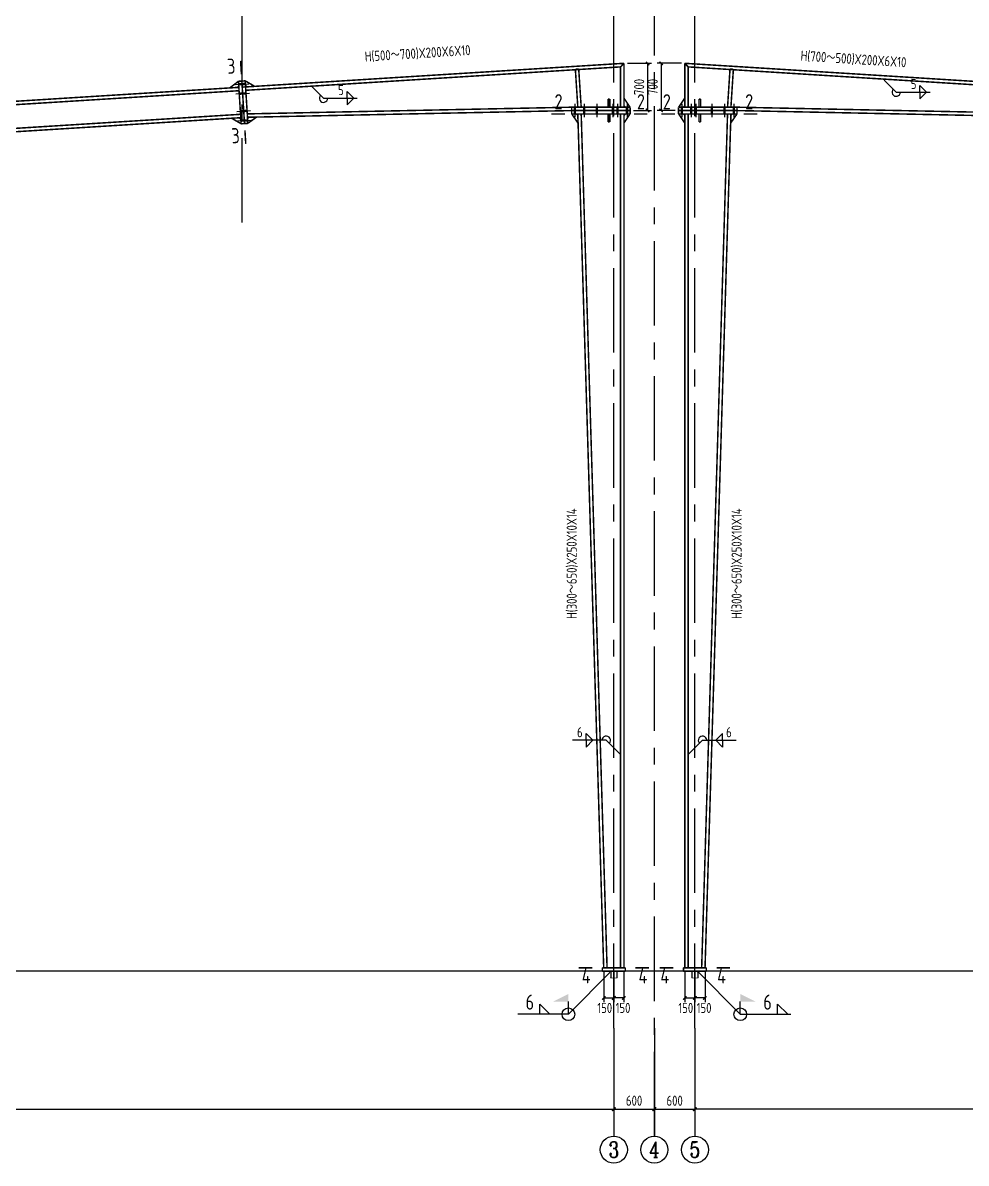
# Model space of a CAD drawing. Header units: millimetres. Extents: x 865490 to 879904, y 39442 to 44891.
# Drawn here: x 876721.2 to 877000.4, y 39660.9 to 39998.5 of the extents above; entities that cross this region are included whole.
import ezdxf
from ezdxf.enums import TextEntityAlignment as Align

# ---------------------------------------------------------------- set-up
doc = ezdxf.new("R2010")
doc.units = ezdxf.units.MM
doc.header["$LTSCALE"] = 1000
doc.header["$MEASUREMENT"] = 0
doc.linetypes.add('CENTER', pattern=[2, 1.25, -0.25, 0.25, -0.25])
doc.linetypes.add('DOTE', pattern=[2.42, 2, -0.2, 0.02, -0.2])
for name, color, linetype in [('10', 7, 'Continuous'), ('114', 2, 'Continuous'), ('116', 1, 'Continuous'), ('14', 2, 'Continuous'), ('AXIS', 3, 'Continuous'), ('AXIS_TEXT', 7, 'Continuous'), ('DIM', 7, 'Continuous'), ('DOTE', 1, 'DOTE'), ('M_Prof', 2, 'Continuous'), ('柱子', 8, 'Continuous'), ('标准截面(白色)', 7, 'Continuous'), ('焊缝标注', 3, 'Continuous')]:
    doc.layers.add(name, color=color, linetype=linetype)
doc.styles.add('_TCH_AXIS', font='COMPLEX', dxfattribs={"bigfont": 'GBCBIG'})
doc.styles.add('COMPLEX', font='COMPLEX')
doc.styles.add('GBHZ', font='gbenor.shx', dxfattribs={"width": 0.9, "bigfont": 'gbcbig.shx'})
doc.dimstyles.new('Y50', dxfattribs={"dimscale": 0, "dimtxt": 3, "dimasz": 0.01, "dimexe": 1.2, "dimexo": 1, "dimgap": 1, "dimtad": 1, "dimdec": 0, "dimlfac": 50, "dimzin": 0, "dimdsep": 46, "dimtxsty": 'GBHZ', "dimblk1": 'DX', "dimblk2": 'DX', "dimsah": 1, "dimcen": 0.09, "dimdle": 1, "dimadec": 0, "dimazin": 0, "dimtfac": 1, "dimtdec": 0, "dimtix": 1, "dimtmove": 2, "dimatfit": 3, "dimldrblk": 'DX', "dimfxl": 0, "dimtolj": 1, "dimtzin": 0, "dimarcsym": 0})

# ---------------------------------------------------------------- blocks, each defined once
blk = doc.blocks.new('_AXISO')
blk.add_circle((0, 0), 0.5)
at = {"layer": 'AXIS_TEXT', "style": 'COMPLEX', "width": 1.041667}
blk.add_attdef('A', text='', height=0.56, dxfattribs=at).set_placement((-0.25, -0.28), (0.25, -0.28), align=Align.FIT)
blk = doc.blocks.new('DX')
at = {"color": 0, "linetype": 'ByBlock', "const_width": 40}
blk.add_lwpolyline([(-54, -51), (46, 49)], dxfattribs=at)
blk = doc.blocks.new('*D618')
at = {"layer": 'Defpoints', "color": 0, "transparency": 16777216}
for p in [(876438.11, 39700.89), (876896.11, 39700.89), (876896.11, 39676.89)]:
    blk.add_point(p, dxfattribs=at)
at = {"layer": 'dim', "color": 0, "lineweight": -2, "transparency": 16777216}
for p, q in [((876438.11, 39699.89), (876438.11, 39675.69)), ((876896.11, 39699.89), (876896.11, 39675.69)), ((876438.12, 39676.89), (876896.1, 39676.89))]:
    blk.add_line(p, q, dxfattribs=at)
at = {"layer": 'dim', "color": 0, "lineweight": -2, "transparency": 16777216, "xscale": 0.01, "yscale": 0.01, "zscale": 0.01, "rotation": 180}
blk.add_blockref('DX', (876438.11, 39676.89), dxfattribs=at)
at = {"layer": 'dim', "color": 0, "lineweight": -2, "transparency": 16777216, "xscale": 0.01, "yscale": 0.01, "zscale": 0.01}
blk.add_blockref('DX', (876896.11, 39676.89), dxfattribs=at)
at = {"layer": 'dim', "color": 0, "transparency": 16777216, "insert": (876667.11, 39679.39), "char_height": 3, "attachment_point": 5, "style": 'GBHZ'}
blk.add_mtext('\\A1;22900', dxfattribs=at)
blk = doc.blocks.new('*D619')
at = {"layer": 'Defpoints', "color": 0, "transparency": 16777216}
for p in [(876896.11, 39700.89), (876908.11, 39700.89), (876908.11, 39676.89)]:
    blk.add_point(p, dxfattribs=at)
at = {"layer": 'dim', "color": 0, "lineweight": -2, "transparency": 16777216}
for p, q in [((876896.11, 39699.89), (876896.11, 39675.69)), ((876908.11, 39699.89), (876908.11, 39675.69)), ((876896.12, 39676.89), (876908.1, 39676.89))]:
    blk.add_line(p, q, dxfattribs=at)
at = {"layer": 'dim', "color": 0, "lineweight": -2, "transparency": 16777216, "xscale": 0.01, "yscale": 0.01, "zscale": 0.01, "rotation": 180}
blk.add_blockref('DX', (876896.11, 39676.89), dxfattribs=at)
at = {"layer": 'dim', "color": 0, "lineweight": -2, "transparency": 16777216, "xscale": 0.01, "yscale": 0.01, "zscale": 0.01}
blk.add_blockref('DX', (876908.11, 39676.89), dxfattribs=at)
at = {"layer": 'dim', "color": 0, "transparency": 16777216, "insert": (876902.11, 39679.39), "char_height": 3, "attachment_point": 5, "style": 'GBHZ'}
blk.add_mtext('\\A1;600', dxfattribs=at)
blk = doc.blocks.new('*D620')
at = {"layer": 'Defpoints', "color": 0, "transparency": 16777216}
for p in [(876908.11, 39700.89), (876920.11, 39700.89), (876920.11, 39676.89)]:
    blk.add_point(p, dxfattribs=at)
at = {"layer": 'dim', "color": 0, "lineweight": -2, "transparency": 16777216}
for p, q in [((876908.11, 39699.89), (876908.11, 39675.69)), ((876920.11, 39699.89), (876920.11, 39675.69)), ((876908.12, 39676.89), (876920.1, 39676.89))]:
    blk.add_line(p, q, dxfattribs=at)
at = {"layer": 'dim', "color": 0, "lineweight": -2, "transparency": 16777216, "xscale": 0.01, "yscale": 0.01, "zscale": 0.01, "rotation": 180}
blk.add_blockref('DX', (876908.11, 39676.89), dxfattribs=at)
at = {"layer": 'dim', "color": 0, "lineweight": -2, "transparency": 16777216, "xscale": 0.01, "yscale": 0.01, "zscale": 0.01}
blk.add_blockref('DX', (876920.11, 39676.89), dxfattribs=at)
at = {"layer": 'dim', "color": 0, "transparency": 16777216, "insert": (876914.11, 39679.39), "char_height": 3, "attachment_point": 5, "style": 'GBHZ'}
blk.add_mtext('\\A1;600', dxfattribs=at)
blk = doc.blocks.new('*D615')
at = {"layer": 'Defpoints', "color": 0, "transparency": 16777216}
for p in [(876899.11, 39986.54), (876900.94, 39972.54), (876906.11, 39972.54)]:
    blk.add_point(p, dxfattribs=at)
at = {"layer": 'dim', "color": 0, "lineweight": -2, "transparency": 16777216}
for p, q in [((876900.11, 39986.54), (876907.31, 39986.54)), ((876906.11, 39986.53), (876906.11, 39972.55)), ((876901.94, 39972.54), (876907.31, 39972.54))]:
    blk.add_line(p, q, dxfattribs=at)
at = {"layer": 'dim', "color": 0, "lineweight": -2, "transparency": 16777216, "xscale": 0.01, "yscale": 0.01, "zscale": 0.01}
for p, rotation in [((876906.11, 39986.54), 90), ((876906.11, 39972.54), 270)]:
    blk.add_blockref('DX', p, dxfattribs=dict(at, rotation=rotation))
at = {"layer": 'dim', "color": 0, "transparency": 16777216, "insert": (876903.61, 39979.54), "char_height": 3, "attachment_point": 5, "rotation": 90, "style": 'GBHZ'}
blk.add_mtext('\\A1;700', dxfattribs=at)
blk = doc.blocks.new('*D616')
at = {"layer": 'Defpoints', "color": 0, "transparency": 16777216}
for p in [(876893.11, 39718.75), (876896.11, 39718.75), (876896.11, 39709.8)]:
    blk.add_point(p, dxfattribs=at)
at = {"layer": 'dim', "color": 0, "lineweight": -2, "transparency": 16777216}
for p, q in [((876893.11, 39717.75), (876893.11, 39708.6)), ((876896.11, 39717.75), (876896.11, 39708.6)), ((876893.12, 39709.8), (876896.1, 39709.8))]:
    blk.add_line(p, q, dxfattribs=at)
at = {"layer": 'dim', "color": 0, "lineweight": -2, "transparency": 16777216, "xscale": 0.01, "yscale": 0.01, "zscale": 0.01, "rotation": 180}
blk.add_blockref('DX', (876893.11, 39709.8), dxfattribs=at)
at = {"layer": 'dim', "color": 0, "lineweight": -2, "transparency": 16777216, "xscale": 0.01, "yscale": 0.01, "zscale": 0.01}
blk.add_blockref('DX', (876896.11, 39709.8), dxfattribs=at)
at = {"layer": 'dim', "color": 0, "transparency": 16777216, "insert": (876893.41, 39706.86), "char_height": 3, "attachment_point": 5, "style": 'GBHZ'}
blk.add_mtext('\\A1;150', dxfattribs=at)
blk = doc.blocks.new('*D617')
at = {"layer": 'Defpoints', "color": 0, "transparency": 16777216}
for p in [(876896.11, 39718.75), (876899.11, 39718.75), (876896.11, 39709.8)]:
    blk.add_point(p, dxfattribs=at)
at = {"layer": 'dim', "color": 0, "lineweight": -2, "transparency": 16777216}
for p, q in [((876896.11, 39717.75), (876896.11, 39708.6)), ((876899.11, 39717.75), (876899.11, 39708.6)), ((876899.1, 39709.8), (876896.12, 39709.8))]:
    blk.add_line(p, q, dxfattribs=at)
at = {"layer": 'dim', "color": 0, "lineweight": -2, "transparency": 16777216, "xscale": 0.01, "yscale": 0.01, "zscale": 0.01, "rotation": 180}
blk.add_blockref('DX', (876896.11, 39709.8), dxfattribs=at)
at = {"layer": 'dim', "color": 0, "lineweight": -2, "transparency": 16777216, "xscale": 0.01, "yscale": 0.01, "zscale": 0.01}
blk.add_blockref('DX', (876899.11, 39709.8), dxfattribs=at)
at = {"layer": 'dim', "color": 0, "transparency": 16777216, "insert": (876898.82, 39706.86), "char_height": 3, "attachment_point": 5, "style": 'GBHZ'}
blk.add_mtext('\\A1;150', dxfattribs=at)
blk = doc.blocks.new('*D657')
at = {"layer": 'Defpoints', "color": 0, "transparency": 16777216}
for p in [(876917.11, 39986.54), (876910.11, 39972.54), (876915.28, 39972.54)]:
    blk.add_point(p, dxfattribs=at)
at = {"layer": 'dim', "color": 0, "lineweight": -2, "transparency": 16777216}
for p, q in [((876916.11, 39986.54), (876908.91, 39986.54)), ((876910.11, 39986.53), (876910.11, 39972.55)), ((876914.28, 39972.54), (876908.91, 39972.54))]:
    blk.add_line(p, q, dxfattribs=at)
at = {"layer": 'dim', "color": 0, "lineweight": -2, "transparency": 16777216, "xscale": 0.01, "yscale": 0.01, "zscale": 0.01}
for p, rotation in [((876910.11, 39986.54), 90), ((876910.11, 39972.54), 270)]:
    blk.add_blockref('DX', p, dxfattribs=dict(at, rotation=rotation))
at = {"layer": 'dim', "color": 0, "transparency": 16777216, "insert": (876907.61, 39979.54), "char_height": 3, "attachment_point": 5, "rotation": 90, "style": 'GBHZ'}
blk.add_mtext('\\A1;700', dxfattribs=at)
blk = doc.blocks.new('*D658')
at = {"layer": 'Defpoints', "color": 0, "transparency": 16777216}
for p in [(876920.11, 39718.75), (876923.11, 39718.75), (876920.11, 39709.8)]:
    blk.add_point(p, dxfattribs=at)
at = {"layer": 'dim', "color": 0, "lineweight": -2, "transparency": 16777216}
for p, q in [((876920.11, 39717.75), (876920.11, 39708.6)), ((876923.11, 39717.75), (876923.11, 39708.6)), ((876923.1, 39709.8), (876920.12, 39709.8))]:
    blk.add_line(p, q, dxfattribs=at)
at = {"layer": 'dim', "color": 0, "lineweight": -2, "transparency": 16777216, "xscale": 0.01, "yscale": 0.01, "zscale": 0.01, "rotation": 180}
blk.add_blockref('DX', (876920.11, 39709.8), dxfattribs=at)
at = {"layer": 'dim', "color": 0, "lineweight": -2, "transparency": 16777216, "xscale": 0.01, "yscale": 0.01, "zscale": 0.01}
blk.add_blockref('DX', (876923.11, 39709.8), dxfattribs=at)
at = {"layer": 'dim', "color": 0, "transparency": 16777216, "insert": (876922.82, 39706.86), "char_height": 3, "attachment_point": 5, "style": 'GBHZ'}
blk.add_mtext('\\A1;150', dxfattribs=at)
blk = doc.blocks.new('*D659')
at = {"layer": 'Defpoints', "color": 0, "transparency": 16777216}
for p in [(876917.11, 39718.75), (876920.11, 39718.75), (876920.11, 39709.8)]:
    blk.add_point(p, dxfattribs=at)
at = {"layer": 'dim', "color": 0, "lineweight": -2, "transparency": 16777216}
for p, q in [((876917.11, 39717.75), (876917.11, 39708.6)), ((876920.11, 39717.75), (876920.11, 39708.6)), ((876917.12, 39709.8), (876920.1, 39709.8))]:
    blk.add_line(p, q, dxfattribs=at)
at = {"layer": 'dim', "color": 0, "lineweight": -2, "transparency": 16777216, "xscale": 0.01, "yscale": 0.01, "zscale": 0.01, "rotation": 180}
blk.add_blockref('DX', (876917.11, 39709.8), dxfattribs=at)
at = {"layer": 'dim', "color": 0, "lineweight": -2, "transparency": 16777216, "xscale": 0.01, "yscale": 0.01, "zscale": 0.01}
blk.add_blockref('DX', (876920.11, 39709.8), dxfattribs=at)
at = {"layer": 'dim', "color": 0, "transparency": 16777216, "insert": (876917.41, 39706.86), "char_height": 3, "attachment_point": 5, "style": 'GBHZ'}
blk.add_mtext('\\A1;150', dxfattribs=at)
blk = doc.blocks.new('*D666')
at = {"layer": 'Defpoints', "color": 0, "transparency": 16777216}
for p in [(876920.11, 39700.89), (877378.11, 39700.89), (876920.11, 39676.89)]:
    blk.add_point(p, dxfattribs=at)
at = {"layer": 'dim', "color": 0, "lineweight": -2, "transparency": 16777216}
for p, q in [((876920.11, 39699.89), (876920.11, 39675.69)), ((877378.11, 39699.89), (877378.11, 39675.69)), ((877378.1, 39676.89), (876920.12, 39676.89))]:
    blk.add_line(p, q, dxfattribs=at)
at = {"layer": 'dim', "color": 0, "lineweight": -2, "transparency": 16777216, "xscale": 0.01, "yscale": 0.01, "zscale": 0.01, "rotation": 180}
blk.add_blockref('DX', (876920.11, 39676.89), dxfattribs=at)
at = {"layer": 'dim', "color": 0, "lineweight": -2, "transparency": 16777216, "xscale": 0.01, "yscale": 0.01, "zscale": 0.01}
blk.add_blockref('DX', (877378.11, 39676.89), dxfattribs=at)
at = {"layer": 'dim', "color": 0, "transparency": 16777216, "insert": (877149.11, 39679.39), "char_height": 3, "attachment_point": 5, "style": 'GBHZ'}
blk.add_mtext('\\A1;22900', dxfattribs=at)

msp = doc.modelspace()

# ---------------------------------------------------------------- linework, layer by layer
at = {"layer": '10', "const_width": 0.45}
for points in [[(876785.626, 39987.265), (876785.875, 39983.273)], [(876877.652, 39971.541), (876881.652, 39971.541)], [(876906.039, 39971.541), (876902.039, 39971.541)], [(876910.185, 39971.541), (876914.185, 39971.541)], [(876938.573, 39971.541), (876934.573, 39971.541)], [(876787.161, 39962.693), (876786.911, 39966.685)], [(876885.712, 39718.749), (876889.712, 39718.749)], [(876906.512, 39718.749), (876902.512, 39718.749)], [(876909.712, 39718.749), (876913.712, 39718.749)], [(876930.512, 39718.749), (876926.512, 39718.749)]]:
    msp.add_lwpolyline(points, dxfattribs=at)
at = {"layer": '114'}
for p, q in [((876784.06, 39980.254), (876788.052, 39980.503)), ((876784.235, 39977.459), (876788.227, 39977.709)), ((876884.552, 39974.541), (876884.552, 39970.541)), ((876887.352, 39974.541), (876887.352, 39970.541)), ((876891.111, 39974.541), (876891.111, 39970.541)), ((876895.812, 39974.541), (876895.812, 39970.541)), ((876897.212, 39974.541), (876897.212, 39970.541)), ((876900.012, 39974.541), (876900.012, 39970.541)), ((876916.212, 39974.541), (876916.212, 39970.541)), ((876919.012, 39974.541), (876919.012, 39970.541)), ((876920.412, 39974.541), (876920.412, 39970.541)), ((876925.114, 39974.541), (876925.114, 39970.541)), ((876928.873, 39974.541), (876928.873, 39970.541)), ((876931.672, 39974.541), (876931.672, 39970.541)), ((876784.559, 39972.27), (876788.551, 39972.519)), ((876784.733, 39969.475), (876788.725, 39969.724))]:
    msp.add_line(p, q, dxfattribs=at)
at = {"layer": '114', "color": 1, "const_width": 0.7}
for points in [[(876785.058, 39980.316), (876787.054, 39980.441)], [(876785.233, 39977.522), (876787.229, 39977.646)], [(876785.557, 39972.332), (876787.553, 39972.457)], [(876884.552, 39973.541), (876884.552, 39971.541)], [(876887.352, 39973.541), (876887.352, 39971.541)], [(876891.111, 39973.541), (876891.111, 39971.541)], [(876895.812, 39973.541), (876895.812, 39971.541)], [(876897.212, 39973.541), (876897.212, 39971.541)], [(876900.012, 39973.541), (876900.012, 39971.541)], [(876916.212, 39973.541), (876916.212, 39971.541)], [(876919.012, 39973.541), (876919.012, 39971.541)], [(876920.412, 39973.541), (876920.412, 39971.541)], [(876925.114, 39973.541), (876925.114, 39971.541)], [(876928.873, 39973.541), (876928.873, 39971.541)], [(876931.672, 39973.541), (876931.672, 39971.541)], [(876785.731, 39969.537), (876787.727, 39969.662)]]:
    msp.add_lwpolyline(points, dxfattribs=at)
at = {"layer": '116', "const_width": 0.2}
for points in [[(876895.112, 39717.749), (876895.112, 39715.749)], [(876895.412, 39717.749), (876895.412, 39715.749)], [(876896.812, 39717.749), (876896.812, 39715.749)], [(876897.112, 39717.749), (876897.112, 39715.749)], [(876919.112, 39717.749), (876919.112, 39715.749)], [(876919.412, 39717.749), (876919.412, 39715.749)], [(876920.812, 39717.749), (876920.812, 39715.749)], [(876921.112, 39717.749), (876921.112, 39715.749)], [(876897.112, 39715.749), (876895.112, 39715.749)], [(876919.112, 39715.749), (876921.112, 39715.749)]]:
    msp.add_lwpolyline(points, dxfattribs=at)
at = {"layer": '14', "const_width": 0.45}
for points in [[(876898.112, 39985.472), (876899.112, 39986.537)], [(876899.112, 39986.537), (876899.112, 39973.541)], [(876918.112, 39985.472), (876917.112, 39986.537)], [(876917.112, 39986.537), (876917.112, 39973.541)], [(876885.722, 39984.824), (876884.726, 39984.761)], [(876884.726, 39984.761), (876885.452, 39973.541)], [(876886.452, 39973.541), (876885.722, 39984.824)], [(876898.112, 39973.541), (876898.112, 39985.472)], [(876918.112, 39973.541), (876918.112, 39985.472)], [(876929.773, 39973.541), (876930.502, 39984.824)], [(876930.502, 39984.824), (876931.498, 39984.761)], [(876931.498, 39984.761), (876930.772, 39973.541)], [(876782.419, 39979.25), (876785.002, 39981.215)], [(876784.715, 39979.393), (876782.419, 39979.25)], [(876785.089, 39979.817), (876784.715, 39979.393)], [(876785.002, 39981.215), (876786, 39981.277)], [(876785.789, 39968.619), (876785.002, 39981.215)], [(876785.002, 39981.215), (876785.089, 39979.817)], [(876786, 39981.277), (876786.998, 39981.339)], [(876786, 39981.277), (876786.787, 39968.681)], [(876786.787, 39968.681), (876786, 39981.277)], [(876786.998, 39981.339), (876787.785, 39968.744)], [(876787.085, 39979.942), (876786.998, 39981.339)], [(876786.998, 39981.339), (876789.805, 39979.711)], [(876787.509, 39979.568), (876787.085, 39979.942)], [(876789.805, 39979.711), (876787.509, 39979.568)], [(876894.912, 39975.941), (876894.412, 39975.941)], [(876894.412, 39975.941), (876894.412, 39973.541)], [(876894.912, 39973.541), (876894.912, 39975.941)], [(876899.112, 39973.941), (876899.112, 39976.241)], [(876899.112, 39976.241), (876900.912, 39973.541)], [(876917.112, 39976.241), (876915.312, 39973.541)], [(876917.112, 39973.941), (876917.112, 39976.241)], [(876921.312, 39973.541), (876921.312, 39975.941)], [(876921.312, 39975.941), (876921.812, 39975.941)], [(876921.812, 39975.941), (876921.812, 39973.541)], [(876883.652, 39973.541), (876900.941, 39973.541)], [(876883.652, 39972.541), (876883.652, 39973.541)], [(876883.652, 39972.541), (876900.941, 39972.541)], [(876883.652, 39971.541), (876883.652, 39972.541)], [(876900.941, 39972.541), (876883.652, 39972.541)], [(876885.452, 39973.541), (876886.452, 39973.541)], [(876894.412, 39973.541), (876894.912, 39973.541)], [(876899.112, 39973.541), (876898.112, 39973.541)], [(876899.512, 39973.541), (876899.112, 39973.941)], [(876900.912, 39973.541), (876899.512, 39973.541)], [(876900.941, 39973.541), (876900.941, 39972.541)], [(876900.941, 39972.541), (876900.941, 39971.541)], [(876932.573, 39973.541), (876915.283, 39973.541)], [(876915.283, 39973.541), (876915.283, 39972.541)], [(876932.573, 39972.541), (876915.283, 39972.541)], [(876915.283, 39972.541), (876915.283, 39971.541)], [(876915.283, 39972.541), (876932.573, 39972.541)], [(876915.312, 39973.541), (876916.712, 39973.541)], [(876916.712, 39973.541), (876917.112, 39973.941)], [(876917.112, 39973.541), (876918.112, 39973.541)], [(876921.812, 39973.541), (876921.312, 39973.541)], [(876930.772, 39973.541), (876929.773, 39973.541)], [(876932.573, 39972.541), (876932.573, 39973.541)], [(876932.573, 39971.541), (876932.573, 39972.541)], [(876782.98, 39970.267), (876785.276, 39970.411)], [(876785.787, 39968.639), (876782.98, 39970.267)], [(876785.276, 39970.411), (876785.7, 39970.036)], [(876785.7, 39970.036), (876785.787, 39968.639)], [(876787.696, 39970.161), (876788.071, 39970.569)], [(876787.783, 39968.764), (876787.696, 39970.161)], [(876790.371, 39970.616), (876787.783, 39968.764)], [(876788.071, 39970.569), (876790.371, 39970.616)], [(876900.941, 39971.541), (876883.652, 39971.541)], [(876885.512, 39968.842), (876883.652, 39971.541)], [(876883.652, 39971.541), (876885.052, 39971.541)], [(876885.052, 39971.541), (876885.461, 39971.141)], [(876885.461, 39971.141), (876885.512, 39968.842)], [(876894.412, 39969.141), (876894.412, 39971.541)], [(876894.412, 39971.541), (876894.912, 39971.541)], [(876894.912, 39969.141), (876894.412, 39969.141)], [(876894.912, 39971.541), (876894.912, 39969.141)], [(876900.912, 39971.541), (876899.112, 39968.841)], [(876899.112, 39971.141), (876899.512, 39971.541)], [(876899.112, 39968.841), (876899.112, 39971.141)], [(876899.512, 39971.541), (876900.912, 39971.541)], [(876915.283, 39971.541), (876932.573, 39971.541)], [(876915.312, 39971.541), (876917.112, 39968.841)], [(876916.712, 39971.541), (876915.312, 39971.541)], [(876917.112, 39971.141), (876916.712, 39971.541)], [(876917.112, 39968.841), (876917.112, 39971.141)], [(876921.312, 39971.541), (876921.312, 39969.141)], [(876921.812, 39971.541), (876921.312, 39971.541)], [(876921.312, 39969.141), (876921.812, 39969.141)], [(876921.812, 39969.141), (876921.812, 39971.541)], [(876930.712, 39968.842), (876932.572, 39971.541)], [(876930.764, 39971.141), (876930.712, 39968.842)], [(876931.172, 39971.541), (876930.764, 39971.141)], [(876932.572, 39971.541), (876931.172, 39971.541)], [(876786.787, 39968.681), (876785.789, 39968.619)], [(876787.785, 39968.744), (876786.787, 39968.681)], [(876892.712, 39717.749), (876892.712, 39718.749)], [(876892.712, 39718.749), (876899.512, 39718.749)], [(876899.512, 39717.749), (876892.712, 39717.749)], [(876899.512, 39718.749), (876899.512, 39717.749)], [(876923.512, 39718.749), (876916.712, 39718.749)], [(876916.712, 39718.749), (876916.712, 39717.749)], [(876916.712, 39717.749), (876923.512, 39717.749)], [(876923.512, 39717.749), (876923.512, 39718.749)]]:
    msp.add_lwpolyline(points, dxfattribs=at)
at = {"layer": 'AXIS', "color": 0}
for p, q in [((876896.112, 39700.89), (876896.112, 39668.89)), ((876908.112, 39700.89), (876908.112, 39668.89)), ((876920.112, 39700.89), (876920.112, 39668.89))]:
    msp.add_line(p, q, dxfattribs=at)
at = {"layer": 'DOTE', "linetype": 'CENTER', "ltscale": 0.02}
for p, q in [((876786.112, 39939.37), (876786.112, 40005.161)), ((876896.112, 39700.89), (876896.112, 40005.161)), ((876908.112, 39668.89), (876908.112, 40005.161)), ((876920.112, 39700.89), (876920.112, 40005.161))]:
    msp.add_line(p, q, dxfattribs=at)
at = {"layer": 'M_Prof'}
msp.add_line((877389.55, 39717.749), (876426.893, 39717.749), dxfattribs=at)
at = {"layer": '柱子', "const_width": 0.45}
for points in [[(876786.112, 39979.48), (876899.112, 39986.537)], [(877030.112, 39979.48), (876917.112, 39986.537)], [(876787.173, 39978.545), (876898.112, 39985.472)], [(877029.052, 39978.545), (876918.112, 39985.472)], [(876560.108, 39965.368), (876785.114, 39979.418)], [(876560.171, 39964.369), (876785.177, 39978.42)], [(876787.609, 39971.559), (876883.641, 39973.541)], [(876787.671, 39970.56), (876883.641, 39972.541)], [(877028.616, 39971.559), (876932.583, 39973.541)], [(877028.553, 39970.56), (876932.583, 39972.541)], [(876560.607, 39957.383), (876785.613, 39971.434)], [(876560.669, 39956.385), (876785.675, 39970.436)], [(876893.112, 39718.749), (876885.452, 39971.541)], [(876886.452, 39971.541), (876885.452, 39971.541)], [(876894.112, 39718.749), (876886.452, 39971.541)], [(876898.112, 39718.749), (876898.112, 39971.541)], [(876899.112, 39971.541), (876898.112, 39971.541)], [(876899.112, 39718.749), (876899.112, 39971.541)], [(876917.112, 39718.749), (876917.112, 39971.541)], [(876917.112, 39971.541), (876918.112, 39971.541)], [(876918.112, 39718.749), (876918.112, 39971.541)], [(876922.112, 39718.749), (876929.773, 39971.541)], [(876923.112, 39718.749), (876930.772, 39971.541)], [(876929.773, 39971.541), (876930.772, 39971.541)]]:
    msp.add_lwpolyline(points, dxfattribs=at)
at = {"layer": '焊缝标注'}
for p, q in [((876806.659, 39979.761), (876810.185, 39976.216)), ((876976.182, 39981.555), (876979.708, 39978.01)), ((876986.708, 39980.01), (876988.708, 39978.01)), ((876986.708, 39978.01), (876986.708, 39980.01)), ((876810.185, 39976.216), (876820.185, 39976.216)), ((876817.185, 39978.216), (876819.185, 39976.216)), ((876817.185, 39976.216), (876817.185, 39978.216)), ((876817.185, 39974.216), (876819.185, 39976.216)), ((876817.185, 39976.216), (876817.185, 39974.216)), ((876979.708, 39978.01), (876989.708, 39978.01)), ((876986.708, 39976.01), (876988.708, 39978.01)), ((876986.708, 39978.01), (876986.708, 39976.01)), ((876887.925, 39788.088), (876889.925, 39786.088)), ((876887.925, 39786.088), (876887.925, 39788.088)), ((876928.299, 39788.088), (876926.299, 39786.088)), ((876928.299, 39786.088), (876928.299, 39788.088)), ((876893.868, 39786.088), (876883.868, 39786.088)), ((876887.925, 39784.088), (876889.925, 39786.088)), ((876887.925, 39786.088), (876887.925, 39784.088)), ((876898.112, 39781.847), (876893.868, 39786.088)), ((876918.112, 39781.847), (876922.357, 39786.088)), ((876922.357, 39786.088), (876932.357, 39786.088)), ((876928.299, 39784.088), (876926.299, 39786.088)), ((876928.299, 39786.088), (876928.299, 39784.088)), ((876895.362, 39717.749), (876882.67, 39704.986)), ((876920.862, 39717.749), (876933.555, 39704.986)), ((876874.207, 39707.986), (876877.207, 39704.986)), ((876874.207, 39704.986), (876874.207, 39707.986)), ((876882.67, 39704.986), (876882.67, 39708.736)), ((876933.555, 39704.986), (876933.555, 39708.736)), ((876944.571, 39707.986), (876947.571, 39704.986)), ((876944.571, 39704.986), (876944.571, 39707.986)), ((876882.67, 39704.986), (876867.67, 39704.986)), ((876933.555, 39704.986), (876948.555, 39704.986))]:
    msp.add_line(p, q, dxfattribs=at)
for centre in [(876882.67, 39704.986), (876933.555, 39704.986)]:
    msp.add_circle(centre, 1.875, dxfattribs=at)
for centre, start, end in [((876810.185, 39976.216), 134.84025, 0), ((876979.708, 39978.01), 134.84025, 0), ((876893.868, 39786.088), 315.02276, 180), ((876922.357, 39786.088), 0, 224.97724)]:
    msp.add_arc(centre, 1.25, start, end, dxfattribs=at)
for points in [[(876806.659, 39979.761), (876807.258, 39978.947), (876807.47, 39979.158)], [(876976.182, 39981.555), (876976.781, 39980.74), (876976.994, 39980.952)], [(876898.112, 39781.847), (876897.299, 39782.448), (876897.511, 39782.66)], [(876918.112, 39781.847), (876918.926, 39782.448), (876918.714, 39782.66)], [(876882.67, 39708.736), (876878.17, 39708.736), (876882.67, 39710.986)], [(876933.555, 39708.736), (876938.055, 39708.736), (876933.555, 39710.986)]]:
    msp.add_solid(points, dxfattribs=at)

# ---------------------------------------------------------------- block references
at = {"layer": 'AXIS', "color": 0}
ref = msp.add_blockref('_AXISO', (876896.112, 39664.89), dxfattribs=dict(at, xscale=8, yscale=8, zscale=8))
ref.add_attrib('A', '3', dxfattribs={"layer": 'AXIS_TEXT', "color": 0, "height": 4.659, "style": '_TCH_AXIS'}).set_placement((876894.559, 39662.561), (876897.665, 39662.561), align=Align.FIT)
ref = msp.add_blockref('_AXISO', (876908.112, 39664.89), dxfattribs=dict(at, xscale=8, yscale=8, zscale=8))
ref.add_attrib('A', '4', dxfattribs={"layer": 'AXIS_TEXT', "color": 0, "height": 4.659, "style": '_TCH_AXIS', "width": 0.875}).set_placement((876906.559, 39662.561), (876909.665, 39662.561), align=Align.FIT)
ref = msp.add_blockref('_AXISO', (876920.112, 39664.89), dxfattribs=dict(at, xscale=8, yscale=8, zscale=8))
ref.add_attrib('A', '5', dxfattribs={"layer": 'AXIS_TEXT', "color": 0, "height": 4.659, "style": '_TCH_AXIS'}).set_placement((876918.559, 39662.561), (876921.665, 39662.561), align=Align.FIT)

# ---------------------------------------------------------------- texts
at = {"layer": '10', "style": 'GBHZ', "width": 0.9}
for p in [(876781.781, 39983.373), (876783.066, 39962.793)]:
    msp.add_text('3', height=4.5, rotation=3.57339, dxfattribs=at).set_placement(p)
for s, p in [('2', (876878.572, 39972.896)), ('2', (876902.959, 39972.896)), ('2', (876910.621, 39972.896)), ('2', (876935.008, 39972.896)), ('4', (876886.632, 39714.104)), ('4', (876903.432, 39714.104)), ('4', (876909.912, 39714.104)), ('4', (876926.712, 39714.104))]:
    msp.add_text(s, height=4.5, dxfattribs=at).set_placement(p)
at = {"layer": '标准截面(白色)', "style": 'GBHZ', "width": 0.9}
for s, rotation, p in [('H(500～700)X200X6X10', 3.57503, (876822.483, 39987.025)), ('H(700～500)X200X6X10', 356.33354, (876951.332, 39987.324)), ('H(300～650)X250X10X14', 90, (876885.151, 39822.011)), ('H(300～650)X250X10X14', 90, (876933.952, 39822.011))]:
    msp.add_text(s, height=3, rotation=rotation, dxfattribs=at).set_placement(p)
at = {"layer": '焊缝标注', "style": 'GBHZ', "width": 0.9}
for s, height, p in [('5', 3, (876814.485, 39977.116)), ('5', 3, (876984.008, 39978.91)), ('6', 3, (876885.225, 39786.988)), ('6', 3, (876929.344, 39786.988)), ('6', 4.5, (876870.007, 39706.336)), ('6', 4.5, (876940.371, 39706.336))]:
    msp.add_text(s, height=height, dxfattribs=at).set_placement(p)

# ---------------------------------------------------------------- dimensions: what is measured, and where the dimension line sits
at = {"layer": 'dim'}
for base, p1, p2, angle, picture, middle in [((876906.113, 39972.541), (876899.112, 39986.537), (876900.941, 39972.541), 90, '*D615', (876903.613, 39979.539)), ((876910.111, 39972.541), (876917.112, 39986.537), (876915.283, 39972.541), 90, '*D657', (876907.611, 39979.539)), ((876920.112, 39676.89), (877378.112, 39700.89), (876920.112, 39700.89), 180, '*D666', (877149.112, 39679.39))]:
    dim = msp.add_linear_dim(base=base, p1=p1, p2=p2, angle=angle, dimstyle='Y50', override={"dimscale": 1}, dxfattribs=at)
    dim.commit()
    dim.dimension.update_dxf_attribs({"geometry": picture, "text_midpoint": middle})
for base, p1, p2, picture, middle in [((876896.112, 39709.798), (876893.112, 39718.749), (876896.112, 39718.749), '*D616', (876893.409, 39706.856)), ((876920.112, 39709.798), (876917.112, 39718.749), (876920.112, 39718.749), '*D659', (876917.409, 39706.856))]:
    dim = msp.add_linear_dim(base=base, p1=p1, p2=p2, dimstyle='Y50', override={"dimscale": 1}, dxfattribs=at)
    dim.commit()
    dim.dimension.update_dxf_attribs({"geometry": picture, "text_midpoint": middle, "dimtype": 160})
for base, p1, p2, picture, middle in [((876896.112, 39709.798), (876899.112, 39718.749), (876896.112, 39718.749), '*D617', (876898.816, 39706.856)), ((876920.112, 39709.798), (876923.112, 39718.749), (876920.112, 39718.749), '*D658', (876922.816, 39706.856))]:
    dim = msp.add_linear_dim(base=base, p1=p1, p2=p2, angle=180, dimstyle='Y50', override={"dimscale": 1}, dxfattribs=at)
    dim.commit()
    dim.dimension.update_dxf_attribs({"geometry": picture, "text_midpoint": middle, "dimtype": 160})
for base, p1, p2, picture, middle in [((876896.112, 39676.89), (876438.112, 39700.89), (876896.112, 39700.89), '*D618', (876667.112, 39679.39)), ((876908.112, 39676.89), (876896.112, 39700.89), (876908.112, 39700.89), '*D619', (876902.112, 39679.39)), ((876920.112, 39676.89), (876908.112, 39700.89), (876920.112, 39700.89), '*D620', (876914.112, 39679.39))]:
    dim = msp.add_linear_dim(base=base, p1=p1, p2=p2, dimstyle='Y50', override={"dimscale": 1}, dxfattribs=at)
    dim.commit()
    dim.dimension.update_dxf_attribs({"geometry": picture, "text_midpoint": middle})

doc.saveas('drawing.dxf')
